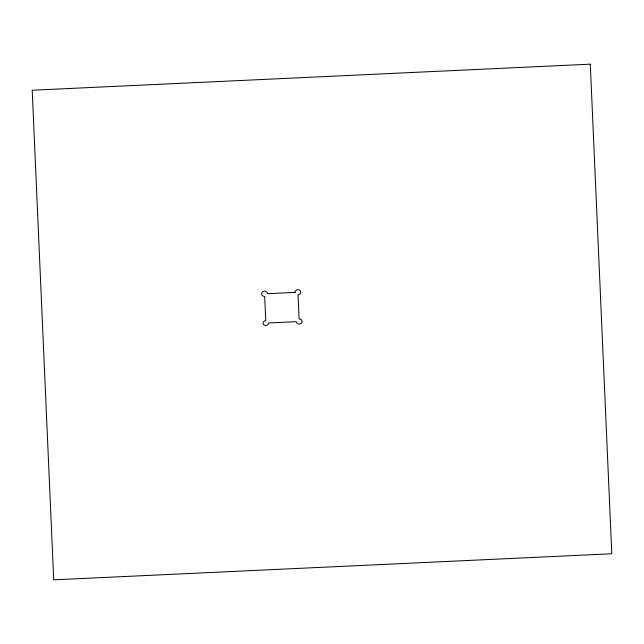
<?xml version="1.0" encoding="UTF-8"?>
<svg xmlns="http://www.w3.org/2000/svg" width="644" height="644" viewBox="0 0 644 644"><rect width="100%" height="100%" fill="white"/><g stroke="black" fill="none" stroke-linecap="round" stroke-linejoin="round"><path stroke-width="0.97" d="M590.29 64.167L32.2 90.232L53.71 579.833L611.8 553.768L590.29 64.167M295.057 292.392L267.55 293.672A2.979 2.616 -3.2 0 0 264.459 291.201A2.979 2.616 -3.2 0 0 261.593 293.954A2.979 2.616 -3.2 0 0 264.684 296.425L265.755 320.688A2.729 2.391 -3.2 0 0 263.13 323.199A2.729 2.391 -3.2 0 0 265.964 325.47A2.729 2.391 -3.2 0 0 268.58 322.95L296.304 321.654A2.914 2.552 -3.2 0 0 299.323 324.069A2.914 2.552 -3.2 0 0 302.125 321.38A2.914 2.552 -3.2 0 0 299.106 318.965L298.043 294.775A2.874 2.528 -3.2 0 0 300.804 292.118A2.874 2.528 -3.2 0 0 297.818 289.736A2.874 2.528 -3.2 0 0 295.057 292.392"/></g></svg>
